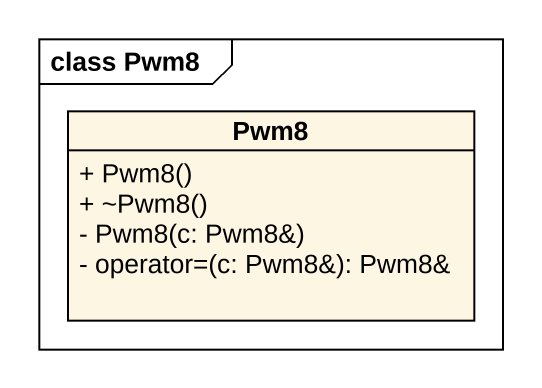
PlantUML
@startuml
mainframe class Pwm8
hide circle
hide empty members
skinparam classAttributeIconSize 0
class Pwm8 {
  + Pwm8()
  + ~Pwm8()
  - Pwm8(c: Pwm8&)
  - operator=(c: Pwm8&): Pwm8&
}
@enduml
